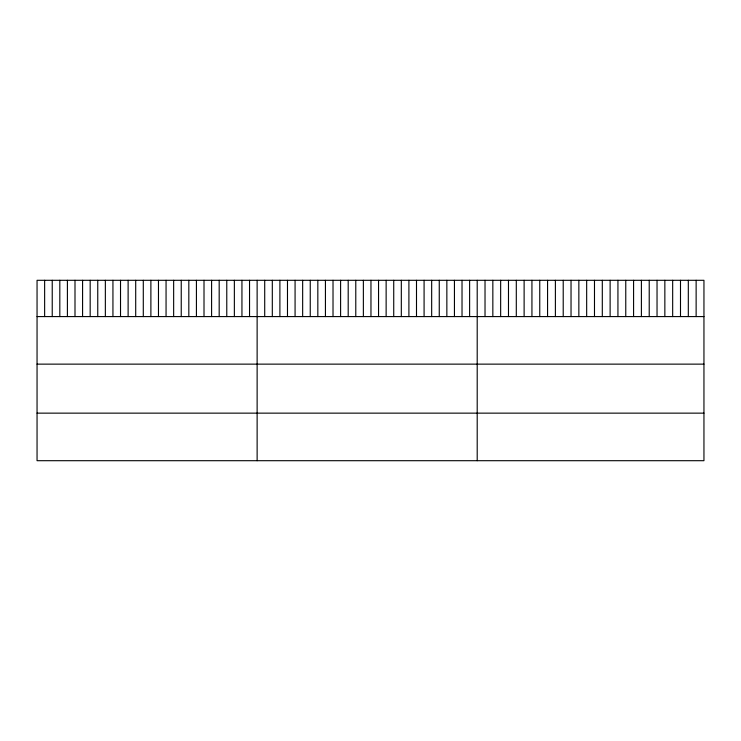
<?xml version="1.0" encoding="UTF-8"?>
<svg xmlns="http://www.w3.org/2000/svg" width="741" height="741" viewBox="0 0 741 741"><rect width="100%" height="100%" fill="white"/><g stroke="black" fill="none" stroke-linecap="round" stroke-linejoin="round"><path stroke-width="1.11" d="M703.95 316.583L703.95 460.698L37.05 460.698L37.05 280.302L703.95 280.302L703.95 316.583L37.05 316.583M37.05 364.137L703.95 364.137M37.05 413.145L703.95 413.145M696.132 280.302L696.132 316.583M688.315 280.302L688.315 316.583M680.497 280.302L680.497 316.583M672.671 280.302L672.671 316.583M664.853 280.302L664.853 316.583M657.035 280.302L657.035 316.583M649.218 280.302L649.218 316.583M641.4 280.302L641.4 316.583M633.583 280.302L633.583 316.583M625.765 280.302L625.765 316.583M617.938 280.302L617.938 316.583M610.121 280.302L610.121 316.583M602.303 280.302L602.303 316.583M594.486 280.302L594.486 316.583M586.668 280.302L586.668 316.583M578.851 280.302L578.851 316.583M571.033 280.302L571.033 316.583M563.216 280.302L563.216 316.583M555.389 280.302L555.389 316.583M547.571 280.302L547.571 316.583M539.754 280.302L539.754 316.583M531.936 280.302L531.936 316.583M524.119 280.302L524.119 316.583M516.301 280.302L516.301 316.583M508.483 280.302L508.483 316.583M500.657 280.302L500.657 316.583M492.839 280.302L492.839 316.583M485.022 280.302L485.022 316.583M477.204 280.302L477.204 460.698M469.618 280.302L469.618 316.583M462.023 280.302L462.023 316.583M454.437 280.302L454.437 316.583M446.851 280.302L446.851 316.583M439.256 280.302L439.256 316.583M431.67 280.302L431.67 316.583M424.084 280.302L424.084 316.583M416.498 280.302L416.498 316.583M408.902 280.302L408.902 316.583M401.316 280.302L401.316 316.583M393.73 280.302L393.73 316.583M386.135 280.302L386.135 316.583M378.549 280.302L378.549 316.583M370.963 280.302L370.963 316.583M363.368 280.302L363.368 316.583M355.782 280.302L355.782 316.583M348.196 280.302L348.196 316.583M340.601 280.302L340.601 316.583M333.015 280.302L333.015 316.583M325.429 280.302L325.429 316.583M317.833 280.302L317.833 316.583M310.247 280.302L310.247 316.583M302.661 280.302L302.661 316.583M295.075 280.302L295.075 316.583M287.48 280.302L287.48 316.583M279.894 280.302L279.894 316.583M272.308 280.302L272.308 316.583M264.713 280.302L264.713 316.583M257.127 280.302L257.127 460.698M249.541 280.302L249.541 316.583M241.946 280.302L241.946 316.583M234.36 280.302L234.36 316.583M226.774 280.302L226.774 316.583M219.179 280.302L219.179 316.583M211.593 280.302L211.593 316.583M204.007 280.302L204.007 316.583M196.421 280.302L196.421 316.583M188.825 280.302L188.825 316.583M181.239 280.302L181.239 316.583M173.653 280.302L173.653 316.583M166.058 280.302L166.058 316.583M158.472 280.302L158.472 316.583M150.886 280.302L150.886 316.583M143.291 280.302L143.291 316.583M135.705 280.302L135.705 316.583M128.119 280.302L128.119 316.583M120.524 280.302L120.524 316.583M112.938 280.302L112.938 316.583M105.352 280.302L105.352 316.583M97.756 280.302L97.756 316.583M90.17 280.302L90.17 316.583M82.584 280.302L82.584 316.583M74.998 280.302L74.998 316.583M67.403 280.302L67.403 316.583M59.817 280.302L59.817 316.583M52.231 280.302L52.231 316.583M44.636 280.302L44.636 316.583"/></g></svg>
